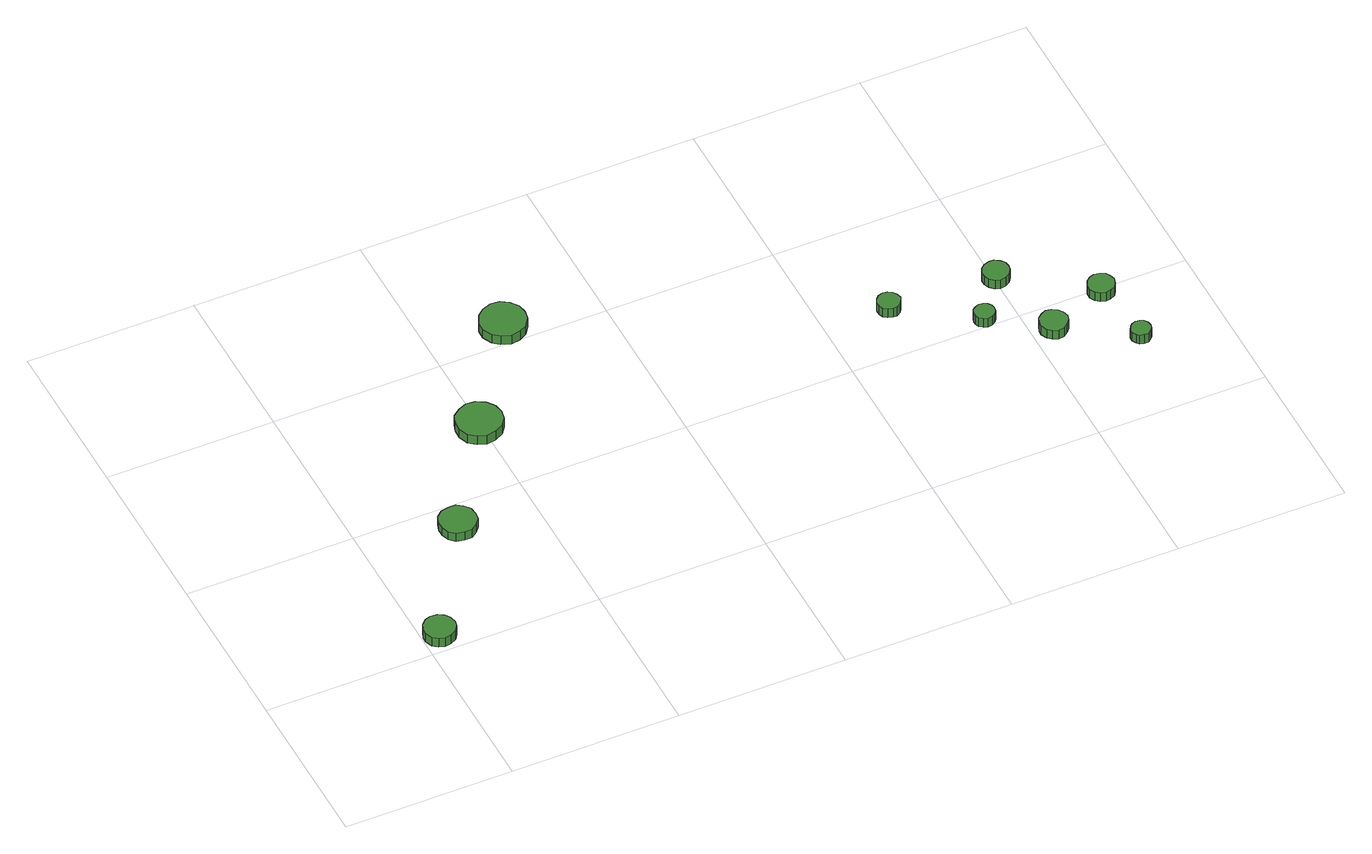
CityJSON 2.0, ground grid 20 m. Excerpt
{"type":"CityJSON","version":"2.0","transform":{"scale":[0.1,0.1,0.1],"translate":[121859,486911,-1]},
"CityObjects":{
"tree1":{"type":"SolitaryVegetationObject","attributes":{"function":"something"},"geometry":[{"type":"MultiSurface","lod":"1","boundaries":[[[0,1,2,3,4,5,6,7,8,9,10,11,12,13,14]],[[15,16,17,18,19,20,21,22,23,24,25,26,27,28,29]],[[0,29,28,1]],[[1,28,27,2]],[[2,27,26,3]],[[3,26,25,4]],[[4,25,24,5]],[[5,24,23,6]],[[6,23,22,7]],[[7,22,21,8]],[[8,21,20,9]],[[9,20,19,10]],[[10,19,18,11]],[[11,18,17,12]],[[12,17,16,13]],[[13,16,15,14]],[[14,15,29,0]]]}]},
"tree2":{"type":"SolitaryVegetationObject","attributes":{"function":"something"},"geometry":[{"type":"MultiSurface","lod":"1","boundaries":[[[30,31,32,33,34,35,36,37,38,39,40,41,42,43,44]],[[45,46,47,48,49,50,51,52,53,54,55,56,57,58,59]],[[30,59,58,31]],[[31,58,57,32]],[[32,57,56,33]],[[33,56,55,34]],[[34,55,54,35]],[[35,54,53,36]],[[36,53,52,37]],[[37,52,51,38]],[[38,51,50,39]],[[39,50,49,40]],[[40,49,48,41]],[[41,48,47,42]],[[42,47,46,43]],[[43,46,45,44]],[[44,45,59,30]]]}]},
"tree3":{"type":"SolitaryVegetationObject","attributes":{"function":"something"},"geometry":[{"type":"MultiSurface","lod":"1","boundaries":[[[60,61,62,63,64,65,66,67,68,69,70,71,72,73,74]],[[75,76,77,78,79,80,81,82,83,84,85,86,87,88,89]],[[60,89,88,61]],[[61,88,87,62]],[[62,87,86,63]],[[63,86,85,64]],[[64,85,84,65]],[[65,84,83,66]],[[66,83,82,67]],[[67,82,81,68]],[[68,81,80,69]],[[69,80,79,70]],[[70,79,78,71]],[[71,78,77,72]],[[72,77,76,73]],[[73,76,75,74]],[[74,75,89,60]]]}]},
"tree4":{"type":"SolitaryVegetationObject","attributes":{"function":"something"},"geometry":[{"type":"MultiSurface","lod":"1","boundaries":[[[90,91,92,93,94,95,96,97,98,99,100,101,102,103,104]],[[105,106,107,108,109,110,111,112,113,114,115,116,117,118,119]],[[90,119,118,91]],[[91,118,117,92]],[[92,117,116,93]],[[93,116,115,94]],[[94,115,114,95]],[[95,114,113,96]],[[96,113,112,97]],[[97,112,111,98]],[[98,111,110,99]],[[99,110,109,100]],[[100,109,108,101]],[[101,108,107,102]],[[102,107,106,103]],[[103,106,105,104]],[[104,105,119,90]]]}]},
"tree5":{"type":"SolitaryVegetationObject","attributes":{"function":"something"},"geometry":[{"type":"MultiSurface","lod":"1","boundaries":[[[120,121,122,123,124,125,126,127,128,129,130,131,132,133,134]],[[135,136,137,138,139,140,141,142,143,144,145,146,147,148,149]],[[120,149,148,121]],[[121,148,147,122]],[[122,147,146,123]],[[123,146,145,124]],[[124,145,144,125]],[[125,144,143,126]],[[126,143,142,127]],[[127,142,141,128]],[[128,141,140,129]],[[129,140,139,130]],[[130,139,138,131]],[[131,138,137,132]],[[132,137,136,133]],[[133,136,135,134]],[[134,135,149,120]]]}]},
"tree6":{"type":"SolitaryVegetationObject","attributes":{"function":"something"},"geometry":[{"type":"MultiSurface","lod":"1","boundaries":[[[150,151,152,153,154,155,156,157,158,159,160,161,162,163,164]],[[165,166,167,168,169,170,171,172,173,174,175,176,177,178,179]],[[150,179,178,151]],[[151,178,177,152]],[[152,177,176,153]],[[153,176,175,154]],[[154,175,174,155]],[[155,174,173,156]],[[156,173,172,157]],[[157,172,171,158]],[[158,171,170,159]],[[159,170,169,160]],[[160,169,168,161]],[[161,168,167,162]],[[162,167,166,163]],[[163,166,165,164]],[[164,165,179,150]]]}]},
"tree7":{"type":"SolitaryVegetationObject","attributes":{"function":"something"},"geometry":[{"type":"MultiSurface","lod":"1","boundaries":[[[180,181,182,183,184,185,186,187,188,189,190,191,192,193,194]],[[195,196,197,198,199,200,201,202,203,204,205,206,207,208,209]],[[180,209,208,181]],[[181,208,207,182]],[[182,207,206,183]],[[183,206,205,184]],[[184,205,204,185]],[[185,204,203,186]],[[186,203,202,187]],[[187,202,201,188]],[[188,201,200,189]],[[189,200,199,190]],[[190,199,198,191]],[[191,198,197,192]],[[192,197,196,193]],[[193,196,195,194]],[[194,195,209,180]]]}]},
"tree8":{"type":"SolitaryVegetationObject","attributes":{"function":"something"},"geometry":[{"type":"MultiSurface","lod":"1","boundaries":[[[210,211,212,213,214,215,216,217,218,219,220,221,222,223,224]],[[225,226,227,228,229,230,231,232,233,234,235,236,237,238,239]],[[210,239,238,211]],[[211,238,237,212]],[[212,237,236,213]],[[213,236,235,214]],[[214,235,234,215]],[[215,234,233,216]],[[216,233,232,217]],[[217,232,231,218]],[[218,231,230,219]],[[219,230,229,220]],[[220,229,228,221]],[[221,228,227,222]],[[222,227,226,223]],[[223,226,225,224]],[[224,225,239,210]]]}]},
"tree9":{"type":"SolitaryVegetationObject","attributes":{"function":"something"},"geometry":[{"type":"MultiSurface","lod":"1","boundaries":[[[240,241,242,243,244,245,246,247,248,249,250,251,252,253,254]],[[255,256,257,258,259,260,261,262,263,264,265,266,267,268,269]],[[240,269,268,241]],[[241,268,267,242]],[[242,267,266,243]],[[243,266,265,244]],[[244,265,264,245]],[[245,264,263,246]],[[246,263,262,247]],[[247,262,261,248]],[[248,261,260,249]],[[249,260,259,250]],[[250,259,258,251]],[[251,258,257,252]],[[252,257,256,253]],[[253,256,255,254]],[[254,255,269,240]]]}]},
"tree10":{"type":"SolitaryVegetationObject","attributes":{"function":"something"},"geometry":[{"type":"MultiSurface","lod":"1","boundaries":[[[270,271,272,273,274,275,276,277,278,279,280,281,282,283,284]],[[285,286,287,288,289,290,291,292,293,294,295,296,297,298,299]],[[270,299,298,271]],[[271,298,297,272]],[[272,297,296,273]],[[273,296,295,274]],[[274,295,294,275]],[[275,294,293,276]],[[276,293,292,277]],[[277,292,291,278]],[[278,291,290,279]],[[279,290,289,280]],[[280,289,288,281]],[[281,288,287,282]],[[282,287,286,283]],[[283,286,285,284]],[[284,285,299,270]]]}]}
},
"vertices":[
[39,24,22],[37,32,22],[33,38,22],[26,42,22],[18,43,22],[11,41,22],[5,35,22],[2,28,22],[2,21,22],[5,13,22],[11,8,22],[18,6,22],[26,7,22],[33,11,22],[37,17,22],[37,17,9],[33,11,9],[26,7,9],[18,6,9],[11,8,9],[5,13,9],[2,21,9],[2,28,9],[5,35,9],[11,41,9],[18,43,9],[26,42,9],[33,38,9],[37,32,9],[39,24,9],
[130,164,24],[129,173,24],[123,180,24],[116,185,24],[107,185,24],[98,183,24],[91,177,24],[88,168,24],[88,160,24],[91,151,24],[98,145,24],[107,143,24],[116,143,24],[123,148,24],[129,155,24],[129,155,12],[123,148,12],[116,143,12],[107,143,12],[98,145,12],[91,151,12],[88,160,12],[88,168,12],[91,177,12],[98,183,12],[107,185,12],[116,185,12],[123,180,12],[129,173,12],[130,164,12],
[221,289,30],[219,300,30],[212,309,30],[202,315,30],[191,316,30],[181,312,30],[172,305,30],[168,295,30],[168,284,30],[172,273,30],[181,266,30],[191,262,30],[202,264,30],[212,269,30],[219,278,30],[219,278,17],[212,269,17],[202,264,17],[191,262,17],[181,266,17],[172,273,17],[168,284,17],[168,295,17],[172,305,17],[181,312,17],[191,316,17],[202,315,17],[212,309,17],[219,300,17],[221,289,17],
[308,412,36],[306,423,36],[299,432,36],[290,438,36],[279,439,36],[268,435,36],[260,428,36],[255,418,36],[255,407,36],[260,396,36],[268,389,36],[279,385,36],[290,387,36],[299,392,36],[306,401,36],[306,401,23],[299,392,23],[290,387,23],[279,385,23],[268,389,23],[260,396,23],[255,407,23],[255,418,23],[260,428,23],[268,435,23],[279,439,23],[290,438,23],[299,432,23],[306,423,23],[308,412,23],
[686,259,34],[684,265,34],[681,269,34],[676,272,34],[671,273,34],[665,271,34],[661,267,34],[659,262,34],[659,256,34],[661,251,34],[665,248,34],[671,246,34],[676,246,34],[681,249,34],[684,254,34],[684,254,21],[681,249,21],[676,246,21],[671,246,21],[665,248,21],[661,251,21],[659,256,21],[659,262,21],[661,267,21],[665,271,21],[671,273,21],[676,272,21],[681,269,21],[684,265,21],[686,259,21],
[771,201,33],[770,206,33],[767,210,33],[763,212,33],[758,213,33],[753,211,33],[749,208,33],[747,203,33],[747,198,33],[749,194,33],[753,191,33],[758,189,33],[763,190,33],[767,192,33],[770,196,33],[770,196,20],[767,192,20],[763,190,20],[758,189,20],[753,191,20],[749,194,20],[747,198,20],[747,203,20],[749,208,20],[753,211,20],[758,213,20],[763,212,20],[767,210,20],[770,206,20],[771,201,20],
[838,157,32],[836,164,32],[832,169,32],[826,173,32],[819,174,32],[813,171,32],[808,167,32],[805,160,32],[805,154,32],[808,147,32],[813,143,32],[819,140,32],[826,141,32],[832,145,32],[836,150,32],[836,150,19],[832,145,19],[826,141,19],[819,140,19],[813,143,19],[808,147,19],[805,154,19],[805,160,19],[808,167,19],[813,171,19],[819,174,19],[826,173,19],[832,169,19],[836,164,19],[838,157,19],
[813,253,33],[812,259,33],[808,264,33],[802,268,33],[796,268,33],[790,266,33],[785,262,33],[782,256,33],[782,250,33],[785,244,33],[790,239,33],[796,237,33],[802,238,33],[808,241,33],[812,247,33],[812,247,20],[808,241,20],[802,238,20],[796,237,20],[790,239,20],[785,244,20],[782,250,20],[782,256,20],[785,262,20],[790,266,20],[796,268,20],[802,268,20],[808,264,20],[812,259,20],[813,253,20],
[913,105,32],[912,110,32],[909,114,32],[905,116,32],[900,117,32],[895,115,32],[892,112,32],[890,108,32],[890,103,32],[892,98,32],[895,95,32],[900,94,32],[905,94,32],[909,97,32],[912,100,32],[912,100,19],[909,97,19],[905,94,19],[900,94,19],[895,95,19],[892,98,19],[890,103,19],[890,108,19],[892,112,19],[895,115,19],[900,117,19],[905,116,19],[909,114,19],[912,110,19],[913,105,19],
[908,187,32],[906,193,32],[903,198,32],[897,201,32],[891,202,32],[885,200,32],[880,196,32],[877,190,32],[877,183,32],[880,177,32],[885,173,32],[891,171,32],[897,172,32],[903,175,32],[906,180,32],[906,180,19],[903,175,19],[897,172,19],[891,171,19],[885,173,19],[880,177,19],[877,183,19],[877,190,19],[880,196,19],[885,200,19],[891,202,19],[897,201,19],[903,198,19],[906,193,19],[908,187,19]
]}
